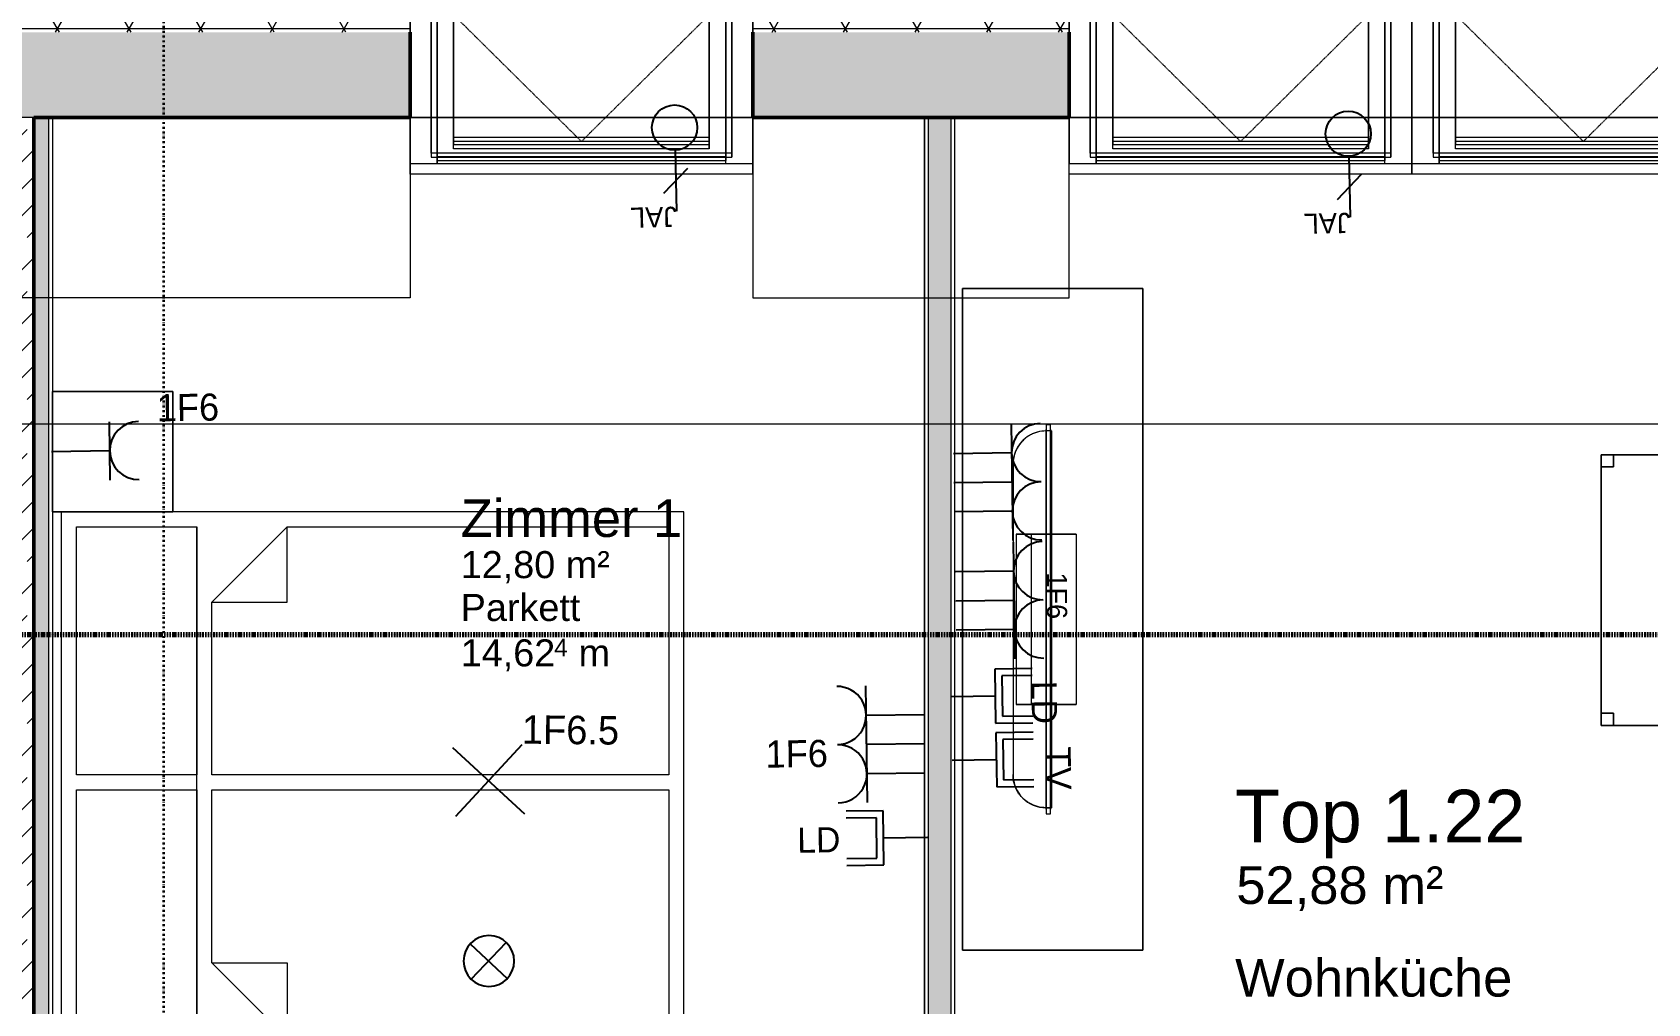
# Model space of a CAD drawing. Header units: metres. Extents: x -15638 to 29611, y -11908 to 29644.
# Drawn here: x 13218 to 18591, y 12898 to 16128 of the extents above; entities that cross this region are included whole.
import ezdxf
from ezdxf.enums import TextEntityAlignment as Align

# ---------------------------------------------------------------- set-up
doc = ezdxf.new("R2010")
doc.units = ezdxf.units.M
for name, pattern in [('Achse', [0.009, 0.005, -0.002, 0, -0.002]), ('Strich Punkt Mittel', [0.015875, 0.00635, -0.004763, 0, -0.004763]), ('Verdeckt', [0.003, 0.002, -0.001]), ('Verdeckt Oben', [0.00225, 0.0015, -0.00075])]:
    doc.linetypes.add(name, pattern=pattern)
for name, color, linetype, lineweight in [('A-ROOF', 132, 'Continuous', 35), ('A-ROOF-PATT', 132, 'Continuous', 35), ('A_2D', 7, 'Continuous', 13), ('A_Fenster', 7, 'Continuous', 13), ('A_Moebel', 6, 'Continuous', 13), ('A_Raeume', 7, 'Continuous', 13), ('A_Raeume_', 7, 'Continuous', 5), ('A_Raeume_Beschriftung_', 7, 'Continuous', 9), ('A_Raster_', 1, 'Continuous', 9), ('A_Waende', 7, 'Continuous', 13), ('G-ANNO-SYMB_', 111, 'Continuous', 9)]:
    doc.layers.add(name, color=color, linetype=linetype, lineweight=lineweight)
doc.layers.add('E_Steckdose+Schalter', color=150, linetype='Continuous', true_color=0x0b6cf4)
doc.layers.add('ET_NACHRTECH', color=92, linetype='Continuous', true_color=0x00d100)
doc.layers.add('ET_LEGENDE - Wohnung$0$800_KO_HI____L', color=130, linetype='Continuous')
doc.styles.add('Arial_1', font='arial.ttf', dxfattribs={"height": 0.175})
doc.styles.add('Arial_2', font='arial.ttf', dxfattribs={"height": 0.09})
doc.styles.add('Arial_3', font='arial.ttf', dxfattribs={"height": 0.125})
doc.styles.add('Arial_4', font='arial.ttf', dxfattribs={"height": 0.05849})
doc.styles.add('ET_LEGENDE - Wohnung$0$ROMANS', font='romans.shx', dxfattribs={"width": 0.6})
pattern_1 = [(45, (0, 0), (-0.08980256, 0.08980256), []), (45, (0.0898, 0), (-0.08980256, 0.08980256), [0.0635, -0.03175])]

# ---------------------------------------------------------------- blocks, each defined once
blk = doc.blocks.new('*U555')
blk.add_line((0, 65), (0, 240))
at = {"linetype": 'Continuous', "ltscale": 0.125}
blk.add_line((35.4, 187.9), (-35.4, 117.1), dxfattribs=at)
blk.add_circle((0, 0), 65)
at = {"style": 'ET_LEGENDE - Wohnung$0$ROMANS', "width": 0.6, "flags": 1}
for tag, p in [('RAUMBUCHNUMMER', (0, -400)), ('ANLAGE', (0, -550))]:
    blk.add_attdef(tag, text='', height=100, dxfattribs=at).set_placement(p, align=Align.MIDDLE)
for tag, p in [('TEILANLAGE_NR', (0, -700)), ('KOMPONENTE', (0, -850)), ('KOMPONENTE_NR', (0, -1000)), ('BEZEICHNUNG', (0, -1150)), ('TYP', (0, -1300)), ('HERSTELLER', (0, -1450)), ('MODEL', (0, -1600)), ('LEISTUNG_MAX', (0, -1750)), ('SPEZIFISCH_1', (0, -1900)), ('SPEZIFISCH_2', (0, -2050)), ('SPEZIFISCH_3', (0, -2200)), ('SPEZIFISCH_4', (0, -2350)), ('SPEZIFISCH_5', (0, -2500)), ('GEWERKE_CODE', (0, -2650)), ('LV_POS', (0, -2800)), ('ZAEHLER', (0, -2950)), ('PLATZHALTER_1', (0, -3100)), ('PLATZHALTER_2', (0, -3250)), ('PLATZHALTER_3', (0, -3400)), ('JOBLISTE_VDMA', (0, -3550)), ('ET_SPEZIFISCH_1', (0, -3700)), ('ET_SPEZIFISCH_2', (0, -3850)), ('ET_SPEZIFISCH_3', (0, -4000)), ('ET_SPEZIFISCH_4', (0, -4150)), ('ET_SPEZIFISCH_5', (0, -4300)), ('ET_SPEZIFISCH_6', (0, -4450)), ('ET_SPEZIFISCH_7', (0, -4600))]:
    blk.add_attdef(tag, text='', height=100, dxfattribs=at).set_placement(p, align=Align.MIDDLE_CENTER)
blk = doc.blocks.new('*U566')
for p, q in [((-125.3, 0), (125.3, 0)), ((0, 0), (0, -125))]:
    blk.add_line(p, q)
for centre in [(-62.8, 62.6), (62.5, 62.5)]:
    blk.add_arc(centre, 62.5, 180, 0)
at = {"layer": 'ET_LEGENDE - Wohnung$0$800_KO_HI____L'}
for p, q in [((-62.8, 0.1), (-62.8, -124.9)), ((62.5, 0), (62.5, -125))]:
    blk.add_line(p, q, dxfattribs=at)
at = {"style": 'ET_LEGENDE - Wohnung$0$ROMANS', "width": 0.8, "flags": 1}
for tag, p in [('RAUMBUCHNUMMER', (0, -425)), ('ANLAGE', (0, -595.4)), ('TEILANLAGE_NR', (0, -755.5)), ('KOMPONENTE', (0, -901.3)), ('KOMPONENTE_NR', (0, -1063.3)), ('BEZEICHNUNG', (0, -1205.6)), ('TYP', (0, -1346.7)), ('HERSTELLER', (0, -1514.1)), ('MODEL', (0, -1677.3)), ('LEISTUNG_MAX', (0, -1851.5)), ('SPEZIFISCH_1', (0, -2012.8)), ('SPEZIFISCH_2', (0, -2200)), ('SPEZIFISCH_3', (0, -2374.2)), ('SPEZIFISCH_4', (0, -2548.5)), ('SPEZIFISCH_5', (0, -2722.7)), ('GEWERKE_CODE', (0, -2897)), ('LV_POS', (0, -3071.2)), ('ZAEHLER', (0, -3245.5)), ('PLATZHALTER_1', (0, -3419.7)), ('PLATZHALTER_2', (0, -3594)), ('PLATZHALTER_3', (0, -3768.2)), ('JOBLISTE_VDMA', (0, -3942.5))]:
    blk.add_attdef(tag, text='', height=100, dxfattribs=at).set_placement(p, align=Align.MIDDLE)
blk = doc.blocks.new('*U558')
for p, q in [((-62.5, 85.9), (-62.5, 0)), ((-46.5, 85.9), (-46.5, 16)), ((46.5, 16), (46.5, 85.9)), ((62.5, 0), (62.5, 85.9)), ((-62.5, 0), (62.5, 0)), ((-46.5, 16), (46.5, 16)), ((0, 0), (0, -101.6))]:
    blk.add_line(p, q)
at = {"style": 'ET_LEGENDE - Wohnung$0$ROMANS', "width": 0.8, "flags": 1}
for tag, p in [('RAUMBUCHNUMMER', (0, -334.5)), ('ANLAGE', (0, -505)), ('TEILANLAGE_NR', (0, -665)), ('KOMPONENTE', (0, -810.9)), ('KOMPONENTE_NR', (0, -972.8)), ('BEZEICHNUNG', (0, -1115.1)), ('TYP', (0.8, -1261.8)), ('HERSTELLER', (0, -1423.6)), ('MODEL', (0, -1586.8)), ('LEISTUNG_MAX', (0, -1761)), ('SPEZIFISCH_1', (0, -1935.3)), ('SPEZIFISCH_2', (0, -2109.5)), ('SPEZIFISCH_3', (0, -2283.8)), ('SPEZIFISCH_4', (0, -2458)), ('SPEZIFISCH_5', (0, -2632.3)), ('GEWERKE_CODE', (0, -2806.5)), ('LV_POS', (0, -2980.8)), ('ZAEHLER', (0, -3155)), ('PLATZHALTER_1', (0, -3329.3)), ('PLATZHALTER_2', (0, -3503.5)), ('PLATZHALTER_3', (0, -3677.8)), ('JOBLISTE_VDMA', (0, -3852)), ('ET_SPEZIFISCH_1', (0, -4026.3)), ('ET_SPEZIFISCH_2', (0, -4200.5)), ('ET_SPEZIFISCH_3', (0, -4374.8)), ('ET_SPEZIFISCH_4', (0, -4549)), ('ET_SPEZIFISCH_5', (0, -4723.3)), ('ET_SPEZIFISCH_6', (0, -4897.5)), ('ET_SPEZIFISCH_7', (0, -5071.8))]:
    blk.add_attdef(tag, text='', height=100, dxfattribs=at).set_placement(p, align=Align.TOP_CENTER)
blk = doc.blocks.new('*U567')
for p, q in [((62.5, 0), (-62.5, 0)), ((0, 0), (0, -125))]:
    blk.add_line(p, q)
blk.add_arc((0, 62.5), 62.5, 180, 0)
at = {"style": 'ET_LEGENDE - Wohnung$0$ROMANS', "width": 0.8, "flags": 1}
for tag, p in [('RAUMBUCHNUMMER', (0, -425)), ('ANLAGE', (0, -595.4)), ('TEILANLAGE_NR', (0, -755.5)), ('KOMPONENTE', (0, -901.3)), ('KOMPONENTE_NR', (0, -1063.3)), ('BEZEICHNUNG', (0, -1205.6)), ('TYP', (0, -1346.7)), ('HERSTELLER', (0, -1514.1)), ('MODEL', (0, -1677.3)), ('LEISTUNG_MAX', (0, -1851.5)), ('SPEZIFISCH_1', (0, -2012.8)), ('SPEZIFISCH_2', (0, -2200)), ('SPEZIFISCH_3', (0, -2374.2)), ('SPEZIFISCH_4', (0, -2548.5)), ('SPEZIFISCH_5', (0, -2722.7)), ('GEWERKE_CODE', (0, -2897)), ('LV_POS', (0, -3071.2)), ('ZAEHLER', (0, -3245.5)), ('PLATZHALTER_1', (0, -3419.7)), ('PLATZHALTER_2', (0, -3594)), ('PLATZHALTER_3', (0, -3768.2)), ('JOBLISTE_VDMA', (0, -3942.5)), ('ET_SPEZIFISCH_1', (0, -4116.7)), ('ET_SPEZIFISCH_2', (0, -4291)), ('ET_SPEZIFISCH_3', (0, -4465.2)), ('ET_SPEZIFISCH_4', (0, -4639.5)), ('ET_SPEZIFISCH_5', (0, -4813.7)), ('ET_SPEZIFISCH_6', (0, -4988)), ('ET_SPEZIFISCH_7', (0, -5162.2))]:
    blk.add_attdef(tag, text='', height=100, dxfattribs=at).set_placement(p, align=Align.MIDDLE)
blk = doc.blocks.new('*U557')
for p, q in [((-70.7, -70.7), (70.7, 70.7)), ((70.7, -70.7), (-70.7, 70.7))]:
    blk.add_line(p, q)
at = {"style": 'ET_LEGENDE - Wohnung$0$ROMANS', "width": 0.6, "flags": 1}
for tag, p in [('RAUMBUCHNUMMER', (0, -400)), ('ANLAGE', (0, -550))]:
    blk.add_attdef(tag, text='', height=100, dxfattribs=at).set_placement(p, align=Align.MIDDLE)
for tag, p in [('TEILANLAGE_NR', (0, -700)), ('KOMPONENTE', (0, -850)), ('KOMPONENTE_NR', (0, -1000)), ('BEZEICHNUNG', (0, -1150)), ('TYP', (0, -1300)), ('HERSTELLER', (0, -1450)), ('MODEL', (0, -1600)), ('LEISTUNG_MAX', (0, -1750)), ('SPEZIFISCH_1', (0, -1900)), ('SPEZIFISCH_2', (0, -2050)), ('SPEZIFISCH_3', (0, -2200)), ('SPEZIFISCH_4', (0, -2350)), ('SPEZIFISCH_5', (0, -2500)), ('GEWERKE_CODE', (0, -2650)), ('LV_POS', (0, -2800)), ('ZAEHLER', (0, -2950)), ('PLATZHALTER_1', (0, -3100)), ('PLATZHALTER_2', (0, -3250)), ('PLATZHALTER_3', (0, -3400)), ('JOBLISTE_VDMA', (0, -3550)), ('ET_SPEZIFISCH_1', (0, -3700)), ('ET_SPEZIFISCH_2', (0, -3850)), ('ET_SPEZIFISCH_3', (0, -4000)), ('ET_SPEZIFISCH_4', (0, -4150)), ('ET_SPEZIFISCH_5', (0, -4300)), ('ET_SPEZIFISCH_6', (0, -4450)), ('ET_SPEZIFISCH_7', (0, -4600))]:
    blk.add_attdef(tag, text='', height=100, dxfattribs=at).set_placement(p, align=Align.MIDDLE_CENTER)
blk = doc.blocks.new('hzmdba')
at = {"color": 1}
for points in [[(5046.03, 1505.526), (5046.95, 1503.842)], [(5045.639, 1504.237), (5047.346, 1505.147)]]:
    blk.add_lwpolyline(points, dxfattribs=at)
blk.add_circle((5046.5, 1504.686), 0.963, dxfattribs=at)
blk = doc.blocks.new('Fens_Dach_1tlg1 - KF_1140X1400-V2-263_PP_03DG_BT1')
at = {"layer": 'A_Fenster'}
for p, q in [((31.3027, 87.4287), (30.1627, 87.4287)), ((30.1627, 87.4287), (30.1627, 86.4388)), ((30.1627, 87.3934), (30.1627, 87.4287)), ((31.3027, 86.4388), (31.3027, 87.4287)), ((31.3027, 87.4287), (31.3027, 87.3934)), ((30.1627, 86.4034), (30.1627, 87.3934)), ((30.1627, 87.3934), (30.2327, 87.3934)), ((30.2327, 87.3934), (31.2327, 87.3934)), ((30.2327, 86.4741), (30.2327, 87.3934)), ((30.2327, 87.3934), (30.2327, 87.3792)), ((31.2327, 87.3934), (30.2327, 87.3934)), ((30.2327, 87.3792), (30.2327, 86.46)), ((30.2327, 87.3792), (31.2327, 87.3792)), ((30.2527, 86.4741), (30.2527, 87.3651)), ((30.2527, 87.3651), (31.2127, 87.3651)), ((30.2527, 87.3297), (30.2527, 87.3651)), ((30.2527, 86.4741), (30.2527, 87.3651)), ((30.2527, 87.3651), (30.2527, 87.3403)), ((31.2127, 87.3651), (30.2527, 87.3651)), ((31.2127, 87.3651), (31.2127, 86.4741)), ((31.2127, 87.3651), (31.2127, 87.3297)), ((31.2127, 87.3651), (31.2127, 86.4741)), ((31.2127, 87.3403), (31.2127, 87.3651)), ((31.2327, 87.3934), (31.3027, 87.3934)), ((31.2327, 87.3934), (31.2327, 86.4741)), ((31.2327, 87.3792), (31.2327, 87.3934)), ((31.2327, 86.46), (31.2327, 87.3792)), ((31.3027, 87.3934), (31.3027, 86.4034)), ((30.2527, 87.3403), (30.2527, 86.4741)), ((30.3077, 87.3403), (30.2527, 87.3403)), ((31.2127, 87.3297), (30.2527, 87.3297)), ((30.2527, 87.3297), (30.2527, 86.4741)), ((30.3077, 87.3258), (30.3077, 87.3403)), ((31.1577, 87.3403), (30.3077, 87.3403)), ((30.3077, 87.3403), (30.3077, 86.5271)), ((31.1577, 87.3403), (30.3077, 87.3403)), ((30.3077, 86.5127), (30.3077, 87.3258)), ((30.3077, 87.3258), (30.3077, 87.3159)), ((30.3077, 87.3258), (31.1577, 87.3258)), ((30.3077, 87.3014), (30.3077, 87.3258)), ((30.3077, 87.3159), (30.3077, 86.5028)), ((30.3077, 87.3159), (31.1577, 87.3159)), ((31.2127, 87.3403), (31.1577, 87.3403)), ((31.1577, 87.3403), (31.1577, 87.3258)), ((31.1577, 86.5271), (31.1577, 87.3403)), ((31.1577, 87.3159), (31.1577, 87.3258)), ((31.1577, 87.3258), (31.1577, 86.5127)), ((31.1577, 87.3258), (31.1577, 87.3014)), ((31.1577, 86.5028), (31.1577, 87.3159)), ((31.2127, 86.4741), (31.2127, 87.3403)), ((31.2127, 86.4741), (31.2127, 87.3297)), ((30.3077, 86.5028), (30.3077, 87.3014)), ((31.1577, 87.3014), (30.3077, 87.3014)), ((31.1577, 87.3014), (31.1577, 86.5028)), ((30.3077, 86.4883), (30.3077, 86.5271)), ((30.3077, 86.5271), (31.1577, 86.5271)), ((30.3077, 86.5028), (30.3077, 86.5127)), ((31.1577, 86.5127), (30.3077, 86.5127)), ((31.1577, 86.4883), (31.1577, 86.5271)), ((31.1577, 86.5127), (31.1577, 86.5028)), ((31.2327, 86.4741), (30.2327, 86.4741)), ((30.2327, 86.4741), (30.2327, 86.46)), ((30.2327, 86.46), (31.2327, 86.46)), ((31.2127, 86.4741), (30.2527, 86.4741)), ((30.2527, 86.4741), (30.2527, 86.46)), ((30.2527, 86.46), (30.2527, 86.4741)), ((31.2127, 86.4741), (30.2527, 86.4741)), ((30.2527, 86.4741), (30.2527, 86.46)), ((30.2527, 86.4741), (30.2527, 86.46)), ((30.2527, 86.46), (30.2527, 86.4494)), ((30.2527, 86.4388), (30.2527, 86.46)), ((30.2527, 86.46), (30.2527, 86.4494)), ((30.2527, 86.46), (30.2527, 86.4494)), ((30.2527, 86.4494), (30.2527, 86.4388)), ((30.2527, 86.4494), (31.2127, 86.4494)), ((30.3077, 86.5028), (31.1577, 86.5028)), ((30.3077, 86.4883), (30.3077, 86.5028)), ((31.1577, 86.4883), (30.3077, 86.4883)), ((31.1577, 86.5028), (31.1577, 86.4883)), ((31.2127, 86.46), (31.2127, 86.4741)), ((31.2127, 86.46), (31.2127, 86.4741)), ((31.2127, 86.4741), (31.2127, 86.46)), ((31.2127, 86.46), (31.2127, 86.4741)), ((31.2127, 86.4494), (31.2127, 86.46)), ((31.2127, 86.4388), (31.2127, 86.46)), ((31.2127, 86.46), (31.2127, 86.4494)), ((31.2127, 86.4494), (31.2127, 86.46)), ((31.2127, 86.4388), (31.2127, 86.4494)), ((31.2327, 86.4741), (31.2327, 86.46)), ((30.1627, 86.4388), (31.3027, 86.4388)), ((30.1627, 86.4034), (30.1627, 86.4388)), ((31.3027, 86.4034), (30.1627, 86.4034)), ((30.2527, 86.4388), (31.2127, 86.4388)), ((31.3027, 86.4034), (31.3027, 86.4388))]:
    blk.add_line(p, q, dxfattribs=at)
at = {"layer": 'A_Fenster', "linetype": 'Verdeckt', "lineweight": 5}
for p, q in [((30.2527, 86.4741), (30.2527, 87.3523)), ((30.2527, 87.3523), (31.2127, 87.3523)), ((30.3077, 86.9334), (30.7327, 87.3258)), ((31.1577, 86.9334), (30.7327, 87.3258)), ((31.2127, 87.3523), (31.2127, 86.4741)), ((30.3077, 86.9334), (31.1577, 86.9334)), ((30.718, 86.5271), (30.3077, 86.9334)), ((30.7473, 86.5271), (31.1577, 86.9334)), ((30.7327, 86.5127), (30.718, 86.5271)), ((30.7327, 86.5127), (30.7473, 86.5271)), ((30.2527, 86.4614), (30.2527, 86.4741)), ((31.2127, 86.4614), (30.2527, 86.4614)), ((31.2127, 86.4741), (31.2127, 86.4614))]:
    blk.add_line(p, q, dxfattribs=at)
blk = doc.blocks.new('Moeb_Tisch - 900x550-3788409-263_PP_03DG_BT1')
at = {"layer": 'A_Moebel', "color": 8}
for p, q in [((-0.0741, 0.8106), (-0.6241, 0.8106)), ((-0.6241, 0.8106), (-0.6241, -0.0894)), ((-0.5841, 0.8106), (-0.6241, 0.8106)), ((-0.6241, 0.8106), (-0.6241, 0.7706)), ((-0.6241, 0.7706), (-0.6241, 0.8106)), ((-0.6241, 0.8106), (-0.5841, 0.8106)), ((-0.0741, 0.8106), (-0.6241, 0.8106)), ((-0.6241, 0.8106), (-0.6241, -0.0894)), ((-0.6241, -0.0894), (-0.6241, 0.8106)), ((-0.6241, 0.8106), (-0.0741, 0.8106)), ((-0.5841, 0.7706), (-0.5841, 0.8106)), ((-0.5841, 0.8106), (-0.5841, 0.7706)), ((-0.0741, 0.8106), (-0.1141, 0.8106)), ((-0.1141, 0.8106), (-0.1141, 0.7706)), ((-0.1141, 0.7706), (-0.1141, 0.8106)), ((-0.1141, 0.8106), (-0.0741, 0.8106)), ((-0.0741, -0.0894), (-0.0741, 0.8106)), ((-0.0741, 0.7706), (-0.0741, 0.8106)), ((-0.0741, 0.8106), (-0.0741, 0.7706)), ((-0.0741, -0.0894), (-0.0741, 0.8106)), ((-0.0741, 0.8106), (-0.0741, -0.0894)), ((-0.6241, 0.7706), (-0.5841, 0.7706)), ((-0.5841, 0.7706), (-0.6241, 0.7706)), ((-0.1141, 0.7706), (-0.0741, 0.7706)), ((-0.0741, 0.7706), (-0.1141, 0.7706)), ((-0.5841, -0.0494), (-0.6241, -0.0494)), ((-0.6241, -0.0494), (-0.6241, -0.0894)), ((-0.6241, -0.0894), (-0.6241, -0.0494)), ((-0.6241, -0.0494), (-0.5841, -0.0494)), ((-0.5841, -0.0894), (-0.5841, -0.0494)), ((-0.5841, -0.0494), (-0.5841, -0.0894)), ((-0.0741, -0.0494), (-0.1141, -0.0494)), ((-0.1141, -0.0494), (-0.1141, -0.0894)), ((-0.1141, -0.0894), (-0.1141, -0.0494)), ((-0.1141, -0.0494), (-0.0741, -0.0494)), ((-0.0741, -0.0894), (-0.0741, -0.0494)), ((-0.0741, -0.0494), (-0.0741, -0.0894)), ((-0.6241, -0.0894), (-0.0741, -0.0894)), ((-0.6241, -0.0894), (-0.5841, -0.0894)), ((-0.5841, -0.0894), (-0.6241, -0.0894)), ((-0.6241, -0.0894), (-0.0741, -0.0894)), ((-0.0741, -0.0894), (-0.6241, -0.0894)), ((-0.1141, -0.0894), (-0.0741, -0.0894)), ((-0.0741, -0.0894), (-0.1141, -0.0894))]:
    blk.add_line(p, q, dxfattribs=at)
blk = doc.blocks.new('Moeb_Schrank - Sideboard_50cm-4290348-263_PP_03DG_BT1')
at = {"layer": 'A_Moebel', "color": 8}
for p, q in [((2.2, 0), (0, 0)), ((0, 0), (0, -0.6)), ((0, -0.6), (0, 0)), ((0, 0), (2.2, 0)), ((2.2, -0.6), (2.2, 0)), ((2.2, 0), (2.2, -0.6)), ((0, -0.6), (2.2, -0.6)), ((2.2, -0.6), (0, -0.6))]:
    blk.add_line(p, q, dxfattribs=at)
blk = doc.blocks.new('Moeb_TV - 48 Zoll-5920682-263_PP_03DG_BT1')
at = {"layer": 'A_Moebel', "lineweight": 5}
for p, q in [((-0.2872, 0.0695), (-0.2872, 0.1515)), ((-0.2872, 0.1515), (-0.2872, 0.0695)), ((-0.2872, 0.1515), (0.2793, 0.1515)), ((-0.2872, 0.1515), (0.2793, 0.1515)), ((0.2793, 0.0695), (0.2793, 0.1515)), ((0.2793, 0.1515), (0.2793, 0.0695)), ((-0.6505, 0.0665), (-0.6505, 0.0515)), ((-0.6355, 0.0665), (-0.6505, 0.0665)), ((-0.6355, 0.0665), (-0.6505, 0.0665)), ((-0.6305, 0.0665), (-0.6355, 0.0665)), ((-0.6355, 0.0665), (0.6276, 0.0665)), ((-0.5705, 0.0695), (-0.6305, 0.0695)), ((-0.6305, 0.0695), (0.6226, 0.0695)), ((-0.6305, 0.0695), (-0.6305, 0.0665)), ((-0.6305, 0.0695), (-0.6305, 0.0665)), ((-0.6305, 0.0665), (-0.6305, 0.0515)), ((-0.6305, 0.0665), (-0.6305, 0.0515)), ((-0.5705, 0.0665), (-0.6305, 0.0665)), ((0.6226, 0.0665), (-0.6305, 0.0665)), ((-0.6305, 0.0665), (-0.5705, 0.0665)), ((-0.6305, 0.0665), (-0.6305, 0.0515)), ((-0.6305, 0.0665), (-0.6305, 0.0515)), ((0.5626, 0.0695), (-0.5705, 0.0695)), ((-0.5705, 0.0695), (0.5626, 0.0695)), ((0.5626, 0.0695), (-0.5705, 0.0695)), ((-0.5705, 0.0665), (-0.5705, 0.0695)), ((-0.5705, 0.0695), (-0.5705, 0.0665)), ((-0.5705, 0.0665), (0.5626, 0.0665)), ((0.5626, 0.0665), (-0.5705, 0.0665)), ((0.5626, 0.0665), (-0.5705, 0.0665)), ((-0.5705, 0.0665), (0.5626, 0.0665)), ((-0.2872, 0.0665), (-0.2872, 0.0695)), ((-0.2872, 0.0695), (-0.2872, 0.0665)), ((-0.2872, 0.0515), (-0.2872, 0.0665)), ((-0.2872, 0.0665), (-0.2872, 0.0515)), ((0.2793, 0.0665), (0.2793, 0.0695)), ((0.2793, 0.0695), (0.2793, 0.0665)), ((0.2793, 0.0515), (0.2793, 0.0665)), ((0.2793, 0.0665), (0.2793, 0.0515)), ((0.6226, 0.0695), (0.5626, 0.0695)), ((0.5626, 0.0695), (0.5626, 0.0665)), ((0.5626, 0.0695), (0.5626, 0.0665)), ((0.6226, 0.0665), (0.5626, 0.0665)), ((0.5626, 0.0665), (0.6226, 0.0665)), ((0.6226, 0.0665), (0.6226, 0.0695)), ((0.6226, 0.0695), (0.6226, 0.0665)), ((0.6226, 0.0515), (0.6226, 0.0665)), ((0.6226, 0.0665), (0.6226, 0.0515)), ((0.6276, 0.0665), (0.6226, 0.0665)), ((0.6226, 0.0515), (0.6226, 0.0665)), ((0.6226, 0.0665), (0.6226, 0.0515)), ((0.6426, 0.0665), (0.6276, 0.0665)), ((0.6426, 0.0665), (0.6276, 0.0665)), ((0.6426, 0.0515), (0.6426, 0.0665)), ((-0.6505, 0.0515), (-0.6355, 0.0515)), ((-0.6505, 0.0515), (-0.6355, 0.0515)), ((0.6276, 0.0515), (-0.6355, 0.0515)), ((-0.6355, 0.0515), (-0.6305, 0.0515)), ((0.6226, 0.0515), (-0.6305, 0.0515)), ((-0.6305, 0.0515), (0.6226, 0.0515)), ((-0.6305, 0.0515), (-0.2872, 0.0515)), ((0.6226, 0.0515), (-0.6305, 0.0515)), ((-0.6305, 0.0515), (0.6226, 0.0515)), ((-0.6305, 0.0515), (0.6226, 0.0515)), ((0.6226, 0.0515), (-0.6305, 0.0515)), ((-0.2872, 0.0515), (-0.2872, -0.0485)), ((-0.2872, 0.0015), (-0.2872, 0.0515)), ((0.2793, 0.0515), (-0.2872, 0.0515)), ((0.2793, 0.0515), (-0.2872, 0.0515)), ((-0.2872, 0.0515), (0.2793, 0.0515)), ((-0.2872, -0.0485), (-0.2872, 0.0015)), ((-0.2872, 0.0015), (0.2793, 0.0015)), ((0.2793, -0.0485), (0.2793, 0.0515)), ((0.2793, 0.0515), (0.2793, 0.0015)), ((0.2793, 0.0515), (0.6226, 0.0515)), ((0.2793, 0.0015), (0.2793, -0.0485)), ((0.6226, 0.0515), (0.6276, 0.0515)), ((0.6276, 0.0515), (0.6426, 0.0515)), ((0.6276, 0.0515), (0.6426, 0.0515)), ((-0.2872, -0.0485), (0.2793, -0.0485)), ((-0.5205, -0.0585), (0.5126, -0.0585)), ((-0.5205, -0.0585), (0.5126, -0.0585))]:
    blk.add_line(p, q, dxfattribs=at)
for centre, start, end in [((-0.5205, 0.0515), 180, 270), ((0.5126, 0.0515), 270, 360)]:
    blk.add_arc(centre, 0.11, start, end, dxfattribs=at)
for points in [[(-0.6305, 0.0515), (-0.6304, 0.0419), (-0.6286, 0.0275), (-0.6224, 0.0092), (-0.616, -0.0037), (-0.6093, -0.0137), (-0.6032, -0.0211), (-0.5983, -0.0264), (-0.5931, -0.0313), (-0.5875, -0.0359), (-0.5816, -0.0401), (-0.5755, -0.0439), (-0.5692, -0.0473), (-0.5626, -0.0502), (-0.5558, -0.0528), (-0.5467, -0.0556), (-0.535, -0.0579), (-0.5254, -0.0585), (-0.5205, -0.0585)], [(0.6226, 0.0515), (0.6226, 0.0419), (0.6207, 0.0275), (0.6145, 0.0092), (0.6081, -0.0037), (0.6014, -0.0137), (0.5953, -0.0211), (0.5904, -0.0264), (0.5851, -0.0313), (0.5796, -0.0359), (0.5737, -0.0401), (0.5676, -0.0439), (0.5613, -0.0473), (0.5547, -0.0502), (0.548, -0.0528), (0.5388, -0.0556), (0.527, -0.0579), (0.5174, -0.0585), (0.5126, -0.0585)]]:
    blk.add_open_spline(points, degree=3, knots=[0, 0, 0, 0, 0.166667, 0.25, 0.333333, 0.416667, 0.458333, 0.5, 0.541667, 0.583333, 0.625, 0.666667, 0.708333, 0.75, 0.791667, 0.833333, 0.916667, 1, 1, 1, 1], dxfattribs=at)
blk = doc.blocks.new('Moeb_Bett - Doppelbett 180x210-V16-263_PP_03DG_BT1')
at = {"layer": 'A_Moebel', "color": 8}
for p, q in [((-1.3, 1.05), (-1.3, 0.65)), ((-0.9, 1.05), (-1.3, 1.05)), ((-1.3, 1.05), (-0.9, 1.05)), ((-1.3, 0.65), (-1.3, 1.05)), ((-0.9, 1.05), (-0.9, -1.05)), ((-0.9, 0.65), (-0.9, 1.05)), ((-0.9, 1.05), (-0.9, 0.65)), ((0.9, -1.05), (0.9, 1.05)), ((1.3, 1.05), (0.9, 1.05)), ((0.9, 1.05), (0.9, 0.65)), ((0.9, 0.65), (0.9, 1.05)), ((0.9, 1.05), (1.3, 1.05)), ((1.3, 0.65), (1.3, 1.05)), ((1.3, 1.05), (1.3, 0.65)), ((-0.9, 1.02), (0.9, 1.02)), ((-0.85, 0.57), (-0.85, 0.97)), ((-0.85, 0.97), (-0.025, 0.97)), ((-0.025, 0.97), (-0.025, 0.57)), ((0.025, 0.57), (0.025, 0.97)), ((0.025, 0.97), (0.85, 0.97)), ((0.85, 0.97), (0.85, 0.57)), ((-1.3, 0.65), (-0.9, 0.65)), ((-0.9, 0.65), (-1.3, 0.65)), ((0.9, 0.65), (1.3, 0.65)), ((1.3, 0.65), (0.9, 0.65)), ((-0.025, 0.57), (-0.85, 0.57)), ((-0.85, 0.57), (0.85, 0.57)), ((0.85, 0.57), (0.025, 0.57)), ((-0.85, 0.27), (-0.6, 0.52)), ((-0.6, 0.52), (-0.6, 0.27)), ((-0.6, 0.52), (-0.025, 0.52)), ((-0.025, 0.52), (-0.025, -1)), ((0.025, -1), (0.025, 0.52)), ((0.025, 0.52), (0.6, 0.52)), ((0.6, 0.52), (0.6, 0.27)), ((0.85, 0.27), (0.6, 0.52)), ((-0.6, 0.27), (-0.85, 0.27)), ((-0.85, -1), (-0.85, 0.27)), ((0.6, 0.27), (0.85, 0.27)), ((0.85, 0.27), (0.85, -1)), ((-0.025, -1), (-0.85, -1)), ((0.85, -1), (0.025, -1)), ((-0.9, -1.05), (0.9, -1.05))]:
    blk.add_line(p, q, dxfattribs=at)
blk = doc.blocks.new('Fens_Dach_1tlg1 - KF_1140X1400-V13-263_PP_03DG_BT1')
at = {"layer": 'A_Fenster'}
for p, q in [((30.1627, 87.4287), (29.0227, 87.4287)), ((29.0227, 87.4287), (29.0227, 86.4388)), ((29.0227, 87.3934), (29.0227, 87.4287)), ((30.1627, 86.4388), (30.1627, 87.4287)), ((30.1627, 87.4287), (30.1627, 87.3934)), ((29.0227, 86.4034), (29.0227, 87.3934)), ((29.0227, 87.3934), (29.0927, 87.3934)), ((29.0927, 87.3934), (30.0927, 87.3934)), ((29.0927, 86.4741), (29.0927, 87.3934)), ((29.0927, 87.3934), (29.0927, 87.3792)), ((30.0927, 87.3934), (29.0927, 87.3934)), ((29.0927, 87.3792), (29.0927, 86.46)), ((29.0927, 87.3792), (30.0927, 87.3792)), ((29.1127, 86.4741), (29.1127, 87.3651)), ((29.1127, 87.3651), (30.0727, 87.3651)), ((29.1127, 87.3297), (29.1127, 87.3651)), ((29.1127, 86.4741), (29.1127, 87.3651)), ((29.1127, 87.3651), (29.1127, 87.3403)), ((30.0727, 87.3651), (29.1127, 87.3651)), ((30.0727, 87.3651), (30.0727, 86.4741)), ((30.0727, 87.3651), (30.0727, 87.3297)), ((30.0727, 87.3651), (30.0727, 86.4741)), ((30.0727, 87.3403), (30.0727, 87.3651)), ((30.0927, 87.3934), (30.1627, 87.3934)), ((30.0927, 87.3934), (30.0927, 86.4741)), ((30.0927, 87.3792), (30.0927, 87.3934)), ((30.0927, 86.46), (30.0927, 87.3792)), ((30.1627, 87.3934), (30.1627, 86.4034)), ((29.1127, 87.3403), (29.1127, 86.4741)), ((29.1677, 87.3403), (29.1127, 87.3403)), ((30.0727, 87.3297), (29.1127, 87.3297)), ((29.1127, 87.3297), (29.1127, 86.4741)), ((29.1677, 87.3258), (29.1677, 87.3403)), ((30.0177, 87.3403), (29.1677, 87.3403)), ((29.1677, 87.3403), (29.1677, 86.5271)), ((30.0177, 87.3403), (29.1677, 87.3403)), ((29.1677, 86.5127), (29.1677, 87.3258)), ((29.1677, 87.3258), (29.1677, 87.3159)), ((29.1677, 87.3258), (30.0177, 87.3258)), ((29.1677, 87.3014), (29.1677, 87.3258)), ((29.1677, 87.3159), (29.1677, 86.5028)), ((29.1677, 87.3159), (30.0177, 87.3159)), ((30.0727, 87.3403), (30.0177, 87.3403)), ((30.0177, 87.3403), (30.0177, 87.3258)), ((30.0177, 86.5271), (30.0177, 87.3403)), ((30.0177, 87.3159), (30.0177, 87.3258)), ((30.0177, 87.3258), (30.0177, 86.5127)), ((30.0177, 87.3258), (30.0177, 87.3014)), ((30.0177, 86.5028), (30.0177, 87.3159)), ((30.0727, 86.4741), (30.0727, 87.3403)), ((30.0727, 86.4741), (30.0727, 87.3297)), ((29.1677, 86.5028), (29.1677, 87.3014)), ((30.0177, 87.3014), (29.1677, 87.3014)), ((30.0177, 87.3014), (30.0177, 86.5028)), ((29.1677, 86.4883), (29.1677, 86.5271)), ((29.1677, 86.5271), (30.0177, 86.5271)), ((29.1677, 86.5028), (29.1677, 86.5127)), ((30.0177, 86.5127), (29.1677, 86.5127)), ((30.0177, 86.4883), (30.0177, 86.5271)), ((30.0177, 86.5127), (30.0177, 86.5028)), ((30.0927, 86.4741), (29.0927, 86.4741)), ((29.0927, 86.4741), (29.0927, 86.46)), ((29.0927, 86.46), (30.0927, 86.46)), ((30.0727, 86.4741), (29.1127, 86.4741)), ((29.1127, 86.4741), (29.1127, 86.46)), ((29.1127, 86.46), (29.1127, 86.4741)), ((30.0727, 86.4741), (29.1127, 86.4741)), ((29.1127, 86.4741), (29.1127, 86.46)), ((29.1127, 86.4741), (29.1127, 86.46)), ((29.1127, 86.46), (29.1127, 86.4494)), ((29.1127, 86.4388), (29.1127, 86.46)), ((29.1127, 86.46), (29.1127, 86.4494)), ((29.1127, 86.46), (29.1127, 86.4494)), ((29.1127, 86.4494), (29.1127, 86.4388)), ((29.1127, 86.4494), (30.0727, 86.4494)), ((29.1677, 86.5028), (30.0177, 86.5028)), ((29.1677, 86.4883), (29.1677, 86.5028)), ((30.0177, 86.4883), (29.1677, 86.4883)), ((30.0177, 86.5028), (30.0177, 86.4883)), ((30.0727, 86.46), (30.0727, 86.4741)), ((30.0727, 86.46), (30.0727, 86.4741)), ((30.0727, 86.4741), (30.0727, 86.46)), ((30.0727, 86.46), (30.0727, 86.4741)), ((30.0727, 86.4494), (30.0727, 86.46)), ((30.0727, 86.4388), (30.0727, 86.46)), ((30.0727, 86.46), (30.0727, 86.4494)), ((30.0727, 86.4494), (30.0727, 86.46)), ((30.0727, 86.4388), (30.0727, 86.4494)), ((30.0927, 86.4741), (30.0927, 86.46)), ((29.0227, 86.4388), (30.1627, 86.4388)), ((29.0227, 86.4034), (29.0227, 86.4388)), ((30.1627, 86.4034), (29.0227, 86.4034)), ((29.1127, 86.4388), (30.0727, 86.4388)), ((30.1627, 86.4034), (30.1627, 86.4388))]:
    blk.add_line(p, q, dxfattribs=at)
at = {"layer": 'A_Fenster', "linetype": 'Verdeckt', "lineweight": 5}
for p, q in [((29.1127, 86.4741), (29.1127, 87.3523)), ((29.1127, 87.3523), (30.0727, 87.3523)), ((29.1677, 86.9334), (29.5927, 87.3258)), ((30.0177, 86.9334), (29.5927, 87.3258)), ((30.0727, 87.3523), (30.0727, 86.4741)), ((29.1677, 86.9334), (30.0177, 86.9334)), ((29.578, 86.5271), (29.1677, 86.9334)), ((29.6073, 86.5271), (30.0177, 86.9334)), ((29.5927, 86.5127), (29.578, 86.5271)), ((29.5927, 86.5127), (29.6073, 86.5271)), ((29.1127, 86.4614), (29.1127, 86.4741)), ((30.0727, 86.4614), (29.1127, 86.4614)), ((30.0727, 86.4741), (30.0727, 86.4614))]:
    blk.add_line(p, q, dxfattribs=at)
blk = doc.blocks.new('354354')
at = {"layer": 'A-ROOF-PATT', "lineweight": 5}
h = blk.add_hatch(dxfattribs=at)
h.set_pattern_fill('FP_13', color=127, style=0, pattern_type=2)
h.set_pattern_definition([(180, (33.675, 87.338), (9e-16, -0.20637), []), (240, (33.675, 87.338), (0.17873, -0.10319), []), (300, (33.675, 87.338), (0.178722, 0.103185), [])])
h.paths.add_polyline_path([(28.2839, 86.8756), (29.0227, 86.8756), (29.0227, 87.1584), (28.2677, 87.1584), (28.2677, 86.8756)])
h.paths.add_polyline_path([(32.9604, 86.8756), (33.3777, 86.8756), (33.3777, 87.1584), (31.3027, 87.1584), (31.3027, 86.8756), (32.1888, 86.8756)])
h.paths.add_polyline_path([(35.0238, 86.8756), (35.5702, 86.8756), (35.5702, 87.1584), (34.5177, 87.1584), (34.5177, 86.8756)])
h.paths.add_polyline_path([(38.6165, 86.8756), (39.2827, 86.8756), (39.2827, 87.1584), (37.8502, 87.1584), (37.8502, 86.8756), (37.9095, 86.8756)])
h = blk.add_hatch(dxfattribs=at)
h.set_pattern_fill('FP_4', color=127, style=0, pattern_type=2)
h.set_pattern_definition(pattern_1)
h.paths.add_polyline_path([(31.9463, 86.5927), (33.3777, 86.5927), (33.3777, 86.8756), (31.3027, 86.8756), (31.3027, 86.5927), (31.5463, 86.5927)])
h.paths.add_polyline_path([(28.2677, 86.5927), (29.0227, 86.5927), (29.0227, 86.8756), (28.0727, 86.8756), (28.0727, 86.5927)])
h.paths.add_polyline_path([(34.5177, 86.5927), (35.5702, 86.5927), (35.5702, 86.8756), (34.5177, 86.8756)])
h.paths.add_polyline_path([(37.9095, 86.5927), (39.2827, 86.5927), (39.2827, 86.8756), (37.8502, 86.8756), (37.8502, 86.5927)])
at = {"layer": 'A_Waende', "lineweight": 5}
h = blk.add_hatch(dxfattribs=at)
h.set_pattern_fill('FP_4', color=250, style=0, pattern_type=2)
h.set_pattern_definition(pattern_1)
h.paths.add_polyline_path([(31.9463, 78.4805), (32.1263, 78.4805), (32.1263, 78.633), (31.9463, 78.633), (31.9463, 78.5305)])
h.paths.add_polyline_path([(31.9463, 79.653), (32.1263, 79.653), (32.1263, 86.5927), (31.9463, 86.5927), (31.9463, 79.673)])
h = blk.add_hatch(dxfattribs=at)
h.set_pattern_fill('FP_54', color=250, angle=225, style=0, pattern_type=2)
h.set_pattern_definition([(135, (32.188915, 83.90105), (-0.2539998, 0.1270034), [0.02245, -0.15715]), (135, (32.0779, 83.94842), (-0.2539998, 0.1270034), [0.02245, -0.15715]), (135, (32.18821, 83.96398), (-0.2539998, 0.1270034), [0.02245, -0.15715]), (135, (32.0779, 84.01206), (-0.2539998, 0.1270034), [0.02245, -0.15715]), (161.565, (32.17336, 83.916604), (-0.50799766, 0.1270007), [0.0502, -0.35141]), (161.565, (32.125275, 83.93216), (-0.50799766, 0.1270007), [0.0502, -0.35141]), (161.565, (32.17265, 83.979537), (-0.50799766, 0.1270007), [0.0502, -0.35141]), (161.565, (32.125275, 83.9958), (-0.50799766, 0.1270007), [0.0502, -0.35141]), (225, (32.07719, 83.9166), (0.2539998, 0.1270034), [0.02245, -0.15715]), (225, (32.18821, 83.96398), (0.2539998, 0.1270034), [0.02245, -0.15715]), (225, (32.0779, 83.97954), (0.2539998, 0.1270034), [0.02245, -0.15715]), (225, (32.18821, 84.02762), (0.2539998, 0.1270034), [0.02245, -0.15715]), (198.435, (32.125275, 83.93216), (0.50799766, 0.1270007), [0.0502, -0.35141]), (198.435, (32.17265, 83.948424), (0.50799766, 0.1270007), [0.0502, -0.35141]), (198.435, (32.125275, 83.9958), (0.50799766, 0.1270007), [0.0502, -0.35141]), (198.435, (32.17265, 84.012064), (0.50799766, 0.1270007), [0.0502, -0.35141])])
h.paths.add_polyline_path([(32.1763, 80.143), (32.1763, 82.068), (32.1263, 82.068), (32.1263, 80.143)])
h.paths.add_polyline_path([(32.1763, 82.168), (32.1763, 86.5927), (32.1263, 86.5927), (32.1268, 82.168)])
h = blk.add_hatch(dxfattribs=at)
h.set_pattern_fill('FP_52', color=250, angle=-135, style=0, pattern_type=2)
h.set_pattern_definition([(315, (35.08876, 84.75735), (0.2539998, -0.1270034), [0.02245, -0.15715]), (315, (35.19978, 84.70856), (0.2539998, -0.1270034), [0.02245, -0.15715]), (315, (35.08876, 84.693715), (0.2539998, -0.1270034), [0.02245, -0.15715]), (315, (35.20048, 84.64563), (0.2539998, -0.1270034), [0.02245, -0.15715]), (341.565, (35.105023, 84.74109), (0.50799766, -0.1270007), [0.0502, -0.35141]), (341.565, (35.1524, 84.724827), (0.50799766, -0.1270007), [0.0502, -0.35141]), (341.565, (35.105023, 84.67745), (0.50799766, -0.1270007), [0.0502, -0.35141]), (341.565, (35.1524, 84.661188), (0.50799766, -0.1270007), [0.0502, -0.35141]), (45, (35.19978, 84.74109), (-0.2539998, -0.1270034), [0.02245, -0.15715]), (45, (35.08876, 84.693715), (-0.2539998, -0.1270034), [0.02245, -0.15715]), (45, (35.19978, 84.67745), (-0.2539998, -0.1270034), [0.02245, -0.15715]), (45, (35.08876, 84.630075), (-0.2539998, -0.1270034), [0.02245, -0.15715]), (18.435, (35.1524, 84.724827), (-0.50799766, -0.1270007), [0.0502, -0.35141]), (18.435, (35.104316, 84.70927), (-0.50799766, -0.1270007), [0.0502, -0.35141]), (18.435, (35.1524, 84.661188), (-0.50799766, -0.1270007), [0.0502, -0.35141]), (18.435, (35.104316, 84.64563), (-0.50799766, -0.1270007), [0.0502, -0.35141])])
h.paths.add_polyline_path([(35.1763, 82.068), (35.1763, 86.5927), (35.1013, 86.5927), (35.1013, 82.068)])
at = {"layer": 'A-ROOF', "color": 10, "lineweight": 50}
for p, q in [((33.3777, 86.5927), (33.3777, 86.8756)), ((34.5177, 86.5927), (34.5177, 86.8756)), ((35.5702, 86.5927), (35.5702, 86.8756)), ((32.1888, 86.5927), (33.3777, 86.5927)), ((34.5177, 86.5927), (35.0888, 86.5927)), ((35.1888, 86.5927), (35.5702, 86.5927))]:
    blk.add_line(p, q, dxfattribs=at)
at = {"layer": 'A_2D', "linetype": 'Verdeckt Oben', "lineweight": 5}
for p, q in [((33.3777, 87.1966), (33.3777, 86.5927)), ((34.5177, 87.1966), (34.5177, 86.5927)), ((35.5702, 86.5927), (35.5702, 87.1966)), ((33.3777, 86.5927), (31.3027, 86.5927)), ((33.3777, 86.5927), (34.5177, 86.5927)), ((33.3777, 86.5927), (33.3777, 85.9927)), ((34.5177, 86.5927), (34.5177, 85.9927)), ((34.5177, 86.5927), (35.5702, 86.5927)), ((35.5702, 85.9927), (35.5702, 86.5927)), ((35.5702, 86.5927), (37.8502, 86.5927)), ((33.3777, 85.9927), (31.3027, 85.9927)), ((34.5177, 85.9927), (35.5702, 85.9927)), ((39.0702, 85.5727), (28.2677, 85.5727))]:
    blk.add_line(p, q, dxfattribs=at)
at = {"layer": 'A_Raeume', "color": 8, "linetype": 'Verdeckt'}
for p, q in [((33.4477, 86.5927), (33.3777, 86.5927)), ((33.4677, 86.5927), (33.4477, 86.5927)), ((34.4277, 86.5927), (33.4677, 86.5927)), ((34.4477, 86.5927), (34.4277, 86.5927)), ((34.5177, 86.5927), (34.4477, 86.5927)), ((35.5702, 86.5927), (35.6402, 86.5927)), ((35.6402, 86.5927), (35.6602, 86.5927)), ((35.6602, 86.5927), (36.6202, 86.5927)), ((36.6202, 86.5927), (36.6402, 86.5927)), ((36.6402, 86.5927), (36.7802, 86.5927)), ((36.7802, 86.5927), (36.8002, 86.5927)), ((36.8002, 86.5927), (37.7602, 86.5927))]:
    blk.add_line(p, q, dxfattribs=at)
at = {"layer": 'A_Raeume_', "flags": 128}
for points in [[(35.0888, 82.1805), (35.0888, 86.5927), (34.5677, 86.5927), (34.5177, 86.5927), (34.4147, 86.5927), (33.4807, 86.5927), (33.3777, 86.5927), (33.3277, 86.5927), (32.1888, 86.5927), (32.1888, 82.1805), (33.6888, 82.1805)], [(39.0827, 78.543), (39.0827, 86.5927), (37.9002, 86.5927), (37.8502, 86.5927), (37.7472, 86.5927), (35.6732, 86.5927), (35.5702, 86.5927), (35.5202, 86.5927), (35.1888, 86.5927), (35.1888, 82.0555), (33.6888, 82.0555), (33.6888, 81.0055), (35.6427, 81.0055), (35.6427, 80.7305), (36.8477, 80.7305), (36.8477, 80.288), (36.8477, 80.2405), (36.8477, 78.543)]]:
    blk.add_lwpolyline(points, close=True, dxfattribs=at)
at = {"layer": 'A_Raster_', "linetype": 'Strich Punkt Mittel', "lineweight": 35}
blk.add_line((32.5577, 94.2296), (32.5577, 59.9489), dxfattribs=at)
at = {"layer": 'A_Waende', "color": 10, "lineweight": 50}
for p, q in [((32.1263, 86.5927), (32.1263, 82.1805)), ((32.1888, 86.5927), (32.1263, 86.5927)), ((35.1888, 86.5927), (35.0888, 86.5927))]:
    blk.add_line(p, q, dxfattribs=at)
at = {"layer": 'A_Waende'}
for p, q in [((32.1763, 82.168), (32.1763, 86.5927)), ((32.1888, 86.5927), (32.1888, 82.1805)), ((35.0888, 86.5927), (35.0888, 82.1805)), ((35.1013, 86.5927), (35.1013, 82.168)), ((35.1763, 86.5927), (35.1763, 82.068)), ((35.1888, 86.5927), (35.1888, 82.0555))]:
    blk.add_line(p, q, dxfattribs=at)
at = {"layer": 'G-ANNO-SYMB_', "linetype": 'Achse', "lineweight": 70}
blk.add_line((5.0046, 84.8728), (47.8756, 84.8728), dxfattribs=at)
at = {"layer": 'A_Fenster'}
for name, p in [('Fens_Dach_1tlg1 - KF_1140X1400-V13-263_PP_03DG_BT1', (4.355, 0)), ('Fens_Dach_1tlg1 - KF_1140X1400-V13-263_PP_03DG_BT1', (6.5475, 0)), ('Fens_Dach_1tlg1 - KF_1140X1400-V2-263_PP_03DG_BT1', (6.5475, 0))]:
    blk.add_blockref(name, p, dxfattribs=at)
at = {"layer": 'A_Moebel', "color": 8}
for name, p, rotation in [('Moeb_Schrank - Sideboard_50cm-4290348-263_PP_03DG_BT1', (35.815, 86.023), 269.9999999999988), ('Moeb_Bett - Doppelbett 180x210-V16-263_PP_03DG_BT1', (33.2388, 84.3805), 89.99999999999908), ('Moeb_Tisch - 900x550-3788409-263_PP_03DG_BT1', (37.2659, 85.3811), 180)]:
    blk.add_blockref(name, p, dxfattribs=dict(at, rotation=rotation))
at = {"layer": 'A_Moebel', "color": 7, "rotation": 269.9999999999988}
blk.add_blockref('Moeb_TV - 48 Zoll-5920682-263_PP_03DG_BT1', (35.4418, 84.9191), dxfattribs=at)
at = {"layer": 'A_Raeume_Beschriftung_', "attachment_point": 1}
for s, insert, char_height, width, style in [('Zimmer 1', (33.5461, 85.3221), 0.125, 0.89789, 'Arial_3'), ('12,80 m²', (33.5461, 85.1501), 0.09, 0.58924, 'Arial_2'), ('Parkett', (33.5461, 85.0076), 0.09, 0.464979, 'Arial_2'), ('14,62', (33.5461, 84.8566), 0.09, 0.376793, 'Arial_2'), ('4', (33.857, 84.8585), 0.0585, 0.056118, 'Arial_4'), (' m', (33.9033, 84.8566), 0.09, 0.164346, 'Arial_2'), ('Top 1.22', (36.122, 84.3563), 0.175, 1.190506, 'Arial_1'), ('52,88 m²', (36.1259, 84.1015), 0.125, 0.837763, 'Arial_3'), ('Wohnküche', (36.122, 83.7934), 0.125, 1.110337, 'Arial_3')]:
    blk.add_mtext(s, dxfattribs=dict(at, insert=insert, char_height=char_height, width=width, style=style))

msp = doc.modelspace()

# ---------------------------------------------------------------- block references
at = {"xscale": 1000, "yscale": 1000, "zscale": 1000}
msp.add_blockref('354354', (-18903.7, -70747.2), dxfattribs=at)
at = {"extrusion": (-0.012237, 3.33787e-05, 0.999925), "xscale": -87.70202311672725, "yscale": 87.70202311672806, "zscale": 87.70202311672804, "rotation": 164.9206533351098}
msp.add_blockref('hzmdba', (-378281.9, 255601.6, -179.9), dxfattribs=at)
at = {"layer": 'E_Steckdose+Schalter'}
for name, p, xscale, yscale, zscale, rotation in [('*U555', (15353.9, 15811.5), 1.15822503442624, 1.15822503442624, 1.15822503442624, 181.3611016865098), ('*U555', (17594.4, 15791.2), 1.15822503442624, 1.15822503442624, 1.15822503442624, 181.3611016865098), ('*U567', (13475.4, 14735.9), 1.548120796385311, 1.548120796385311, 1.548120796385311, 270.7794643135116), ('*U566', (16475.9, 14632.3), 1.548120796385311, 1.548120796385311, 1.548120796385311, 270.7794643135116), ('*U566', (16482.5, 14239), 1.548120796385311, 1.548120796385311, 1.548120796385311, 270.7794643135116), ('*U566', (15992.5, 13760.5), 1.548120796385311, 1.548120796385311, 1.548120796385311, 90.77946431351155), ('*U557', (14735.1, 13639.4), 1.626603779674898, 1.626603779674898, 1.626603779674898, 182.2804756445144)]:
    msp.add_blockref(name, p, dxfattribs=dict(at, xscale=xscale, yscale=yscale, zscale=zscale, rotation=rotation))
at = {"layer": 'ET_NACHRTECH', "xscale": 1.440799109933636, "yscale": 1.440799109933636, "zscale": 1.440799109933636}
for p, rotation in [((16420.6, 13920.2), 270.7794643135023), ((16424, 13708.5), 270.7794643135023), ((16049.2, 13449.4), 90.7794643135023)]:
    msp.add_blockref('*U558', p, dxfattribs=dict(at, rotation=rotation))

# ---------------------------------------------------------------- texts
at = {"color": 212}
for s, height, rotation, p in [('JAL', 67.36, 181.3611, (15360.6, 15548.7)), ('JAL', 67.36, 181.3611, (17601.1, 15528.4)), ('1F6', 90.04, 0.7795, (13632, 14834.4)), ('1F6', 67.36, 270.0422, (16592.1, 14331.9)), ('LD', 83.8, 270.7795, (16540.8, 13970.7)), ('1F6.5', 94.6, 359.4197, (14845.4, 13762.4)), ('1F6', 90.04, 0.7795, (15656.9, 13682.5)), ('TV', 83.8, 270.7795, (16587.5, 13752.2)), ('LD', 83.8, 0.7795, (15762.5, 13399.4))]:
    msp.add_text(s, height=height, rotation=rotation, dxfattribs=at).set_placement(p)

doc.saveas('drawing.dxf')
